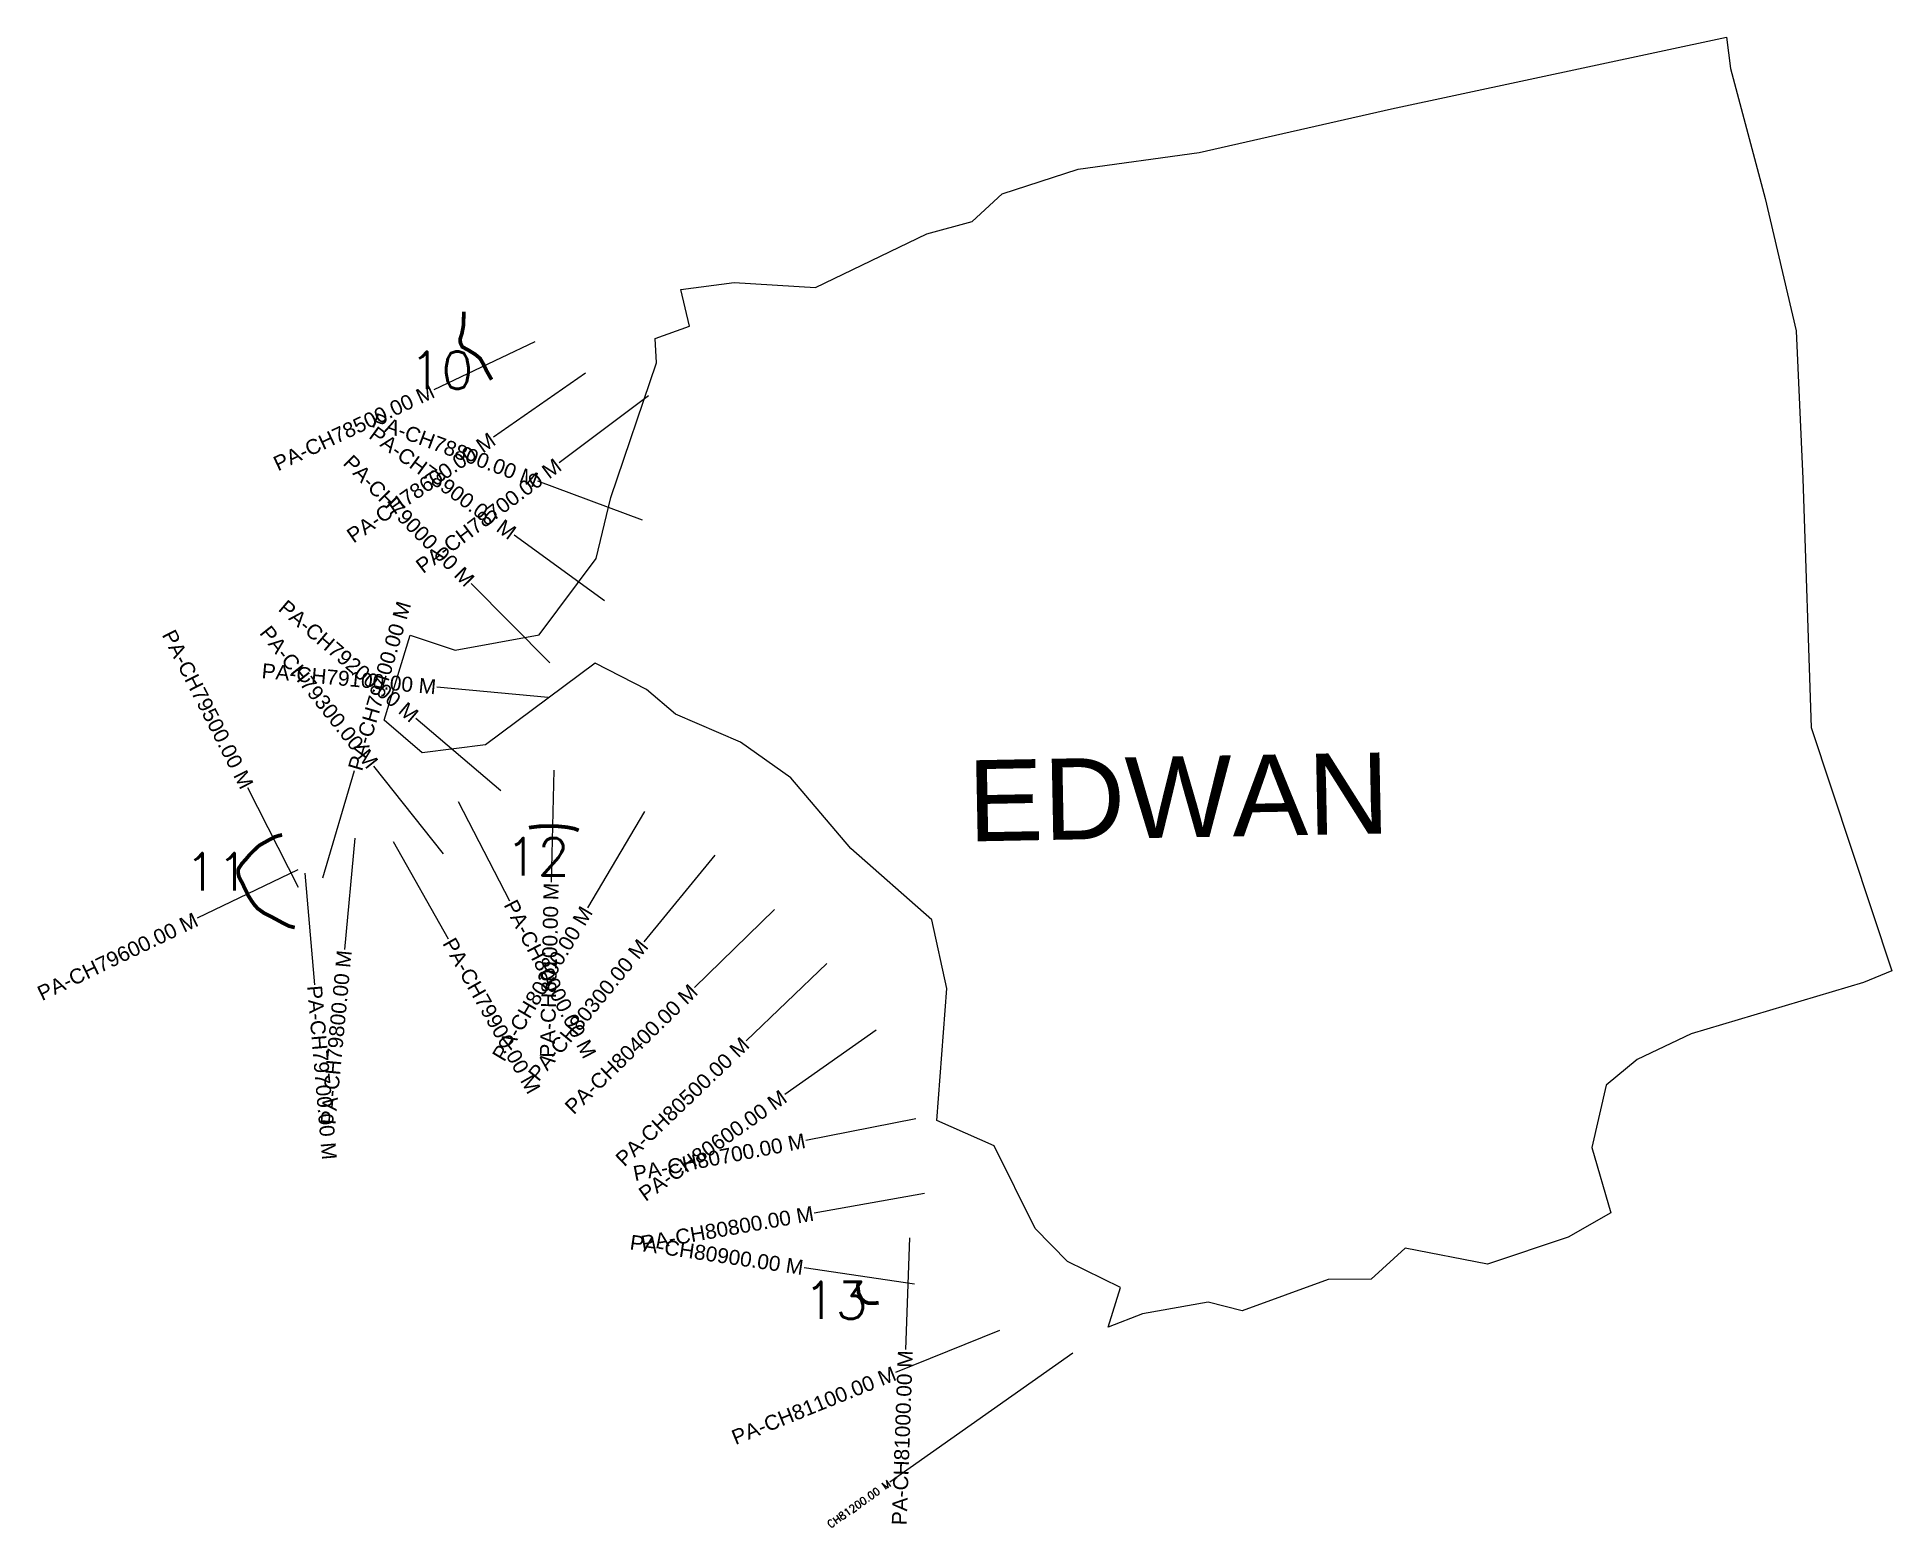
# Model space of a CAD drawing. Header units: metres. Extents: x 260375 to 262862, y 2161237 to 2163234.
import ezdxf
from ezdxf.enums import TextEntityAlignment as Align

# ---------------------------------------------------------------- set-up
doc = ezdxf.new("R2010")
doc.units = ezdxf.units.M
for name, color, linetype in [('CS', 134, 'Continuous'), ('CSMark', 6, 'Continuous'), ('UNPROTECTED', 10, 'Continuous'), ('village', 3, 'Continuous'), ('VILLAGE NAME', 250, 'Continuous')]:
    doc.layers.add(name, color=color, linetype=linetype)
doc.styles.add('DynamicDimensions', font='arial.ttf')
doc.styles.get("Standard").update_dxf_attribs({"font": 'simplex.shx'})

msp = doc.modelspace()

# ---------------------------------------------------------------- linework, layer by layer
at = {"color": 6, "flags": 128}
msp.add_lwpolyline([(261628.8, 2162986.7), (261669.2, 2163023.8)], dxfattribs=at)
at = {"layer": 'CS'}
for p, q in [((261042.6, 2162825.3), (260907, 2162761.2)), ((261110.3, 2162783.3), (260987.2, 2162697.6)), ((261195.1, 2162753.3), (261075.1, 2162663.3)), ((261187.1, 2162586.5), (261046.6, 2162638.9)), ((261135.9, 2162478.1), (261014.8, 2162566.5)), ((261062.7, 2162395), (260957.1, 2162501.6)), ((261060.5, 2162348.7), (260911.2, 2162362.7)), ((260997.2, 2162223.4), (260883.1, 2162320.7)), ((260758.6, 2162106.9), (260801, 2162250.8)), ((260920.1, 2162139.1), (260826.8, 2162256.6)), ((261068, 2162251.2), (261064.6, 2162101.2)), ((260725.9, 2162093.7), (260657.9, 2162227.4)), ((260939.7, 2162209.4), (261008.8, 2162076.2)), ((261189.5, 2162195.7), (261113, 2162066.7)), ((260801.5, 2162160), (260787.4, 2162010.7)), ((260852.5, 2162155.4), (260926.4, 2162024.9)), ((261283.9, 2162137.2), (261188.9, 2162021.2)), ((260725, 2162117.7), (260589.9, 2162052.7)), ((260725, 2162117.7), (260589.9, 2162052.7)), ((260734.1, 2162113.1), (260747.1, 2161963.6)), ((261364, 2162064.2), (261256.5, 2161959.7)), ((261434.2, 2161992.2), (261325.8, 2161888.5)), ((261500, 2161902.8), (261377.5, 2161816.2)), ((261553.1, 2161783.6), (261405.8, 2161754.9)), ((261564.8, 2161683.6), (261417.1, 2161657.5)), ((261544.7, 2161624.2), (261539.3, 2161474.3)), ((261551.7, 2161562.1), (261403.4, 2161584.1)), ((261665.2, 2161499.9), (261526.1, 2161443.7)), ((261763.8, 2161469.5), (261518.5, 2161296.7))]:
    msp.add_line(p, q, dxfattribs=at)
at = {"layer": 'UNPROTECTED', "const_width": 5, "flags": 128}
for points in [[(260947.5, 2162866), (260946.8, 2162846.8), (260945, 2162837.2), (260942.5, 2162829.3), (260942.8, 2162824.2), (260945.3, 2162818.8), (260953.2, 2162814.5), (260962.5, 2162808.8), (260969.2, 2162803.3), (260973.8, 2162795.3), (260977.8, 2162786.8), (260981.1, 2162781), (260983.2, 2162777.3), (260984.7, 2162774.8)], [(261034.8, 2162174), (261036.4, 2162174.4), (261048.3, 2162175.9), (261061.7, 2162176.3), (261073.3, 2162176), (261085.4, 2162174.8), (261095.5, 2162172.8), (261101.4, 2162170.5)], [(260703.9, 2162164.4), (260699.8, 2162163.5), (260694.2, 2162161.8), (260688.7, 2162159), (260673.4, 2162150.4), (260666, 2162143.6), (260660.5, 2162138.1), (260655.4, 2162131.9), (260649.8, 2162125.8), (260647, 2162121.4), (260645.6, 2162119.6), (260644.9, 2162116.5), (260645, 2162113), (260646.1, 2162108), (260650.4, 2162099.9), (260654, 2162092.4), (260658.3, 2162083.4), (260663.2, 2162075.6), (260666.6, 2162070.9), (260671, 2162065.8), (260675.6, 2162062.5), (260680.2, 2162059.2), (260690.5, 2162054.1), (260705.8, 2162045.8), (260712.7, 2162042.3), (260719.5, 2162040.6), (260720.8, 2162040.3)], [(261476.2, 2161563.9), (261475.5, 2161559.1), (261476.7, 2161550), (261480.4, 2161542.4), (261484.4, 2161538.7), (261489.3, 2161536.8), (261498.8, 2161536.6), (261503.4, 2161537.3)]]:
    msp.add_lwpolyline(points, dxfattribs=at)
at = {"layer": 'village', "color": 6}
for points in [[(261669.2, 2163023.8, 0), (261770.7, 2163056.8, 0), (261933.1, 2163079.3, 0), (262190.7, 2163137.9, 0), (262640, 2163234.1, 0), (262645.1, 2163191.9, 0), (262691.7, 2163017.8, 0), (262733.3, 2162840.3, 0), (262742.4, 2162641.7, 0), (262753.3, 2162308.4, 0), (262861.6, 2161982, 0), (262823.6, 2161966.6, 0), (262592.6, 2161897.8, 0), (262520.3, 2161863.5, 0), (262478.5, 2161828.9, 0), (262459.5, 2161745.2, 0), (262484.9, 2161657.8, 0), (262427.5, 2161625.2, 0), (262319.3, 2161588.8, 0), (262209.2, 2161610.2, 0), (262163.4, 2161569, 0), (262106.1, 2161568.4, 0), (261990.5, 2161526.2, 0), (261945.2, 2161537.9, 0), (261857.2, 2161522.1, 0), (261811, 2161504.6, 0), (261827.8, 2161557.8, 0)], [(261827.8, 2161557.8, 0), (261756.7, 2161592.3, 0), (261713.4, 2161636.9, 0), (261658.4, 2161747.4, 0), (261581.5, 2161781.7, 0), (261594.8, 2161958.5, 0), (261574.9, 2162050.6, 0), (261466.3, 2162146.1, 0), (261385.8, 2162241.1, 0), (261318.3, 2162288.9, 0), (261231, 2162326.3, 0), (261192.3, 2162359.5, 0), (261123.6, 2162394.9, 0), (260976.6, 2162285.4, 0), (260891.6, 2162274.3, 0), (260840.5, 2162318.1, 0), (260875.6, 2162432.1, 0), (260935.8, 2162411.9, 0), (261048.6, 2162432.6, 0), (261125, 2162535.2, 0), (261144.5, 2162616.6, 0), (261205.8, 2162797.5, 0), (261203.9, 2162829.9, 0), (261249.7, 2162846.3, 0), (261238.3, 2162895.7, 0), (261309.9, 2162904.9, 0), (261418.9, 2162898.5, 0), (261567.9, 2162970.4, 0), (261628.8, 2162986.7, 0)]]:
    msp.add_polyline3d(points, dxfattribs=at)

# ---------------------------------------------------------------- texts
at = {"char_height": 50, "attachment_point": 1}
for s, insert in [('10', (260874.5, 2162812.5)), ('12', (261003.4, 2162160.1)), ('11', (260573.5, 2162140.1)), ('13', (261402.8, 2161565.4))]:
    msp.add_mtext_dynamic_manual_height_columns(s, width=70.183, gutter_width=1, heights=[0], dxfattribs=dict(at, insert=insert))
at = {"layer": 'CSMark', "style": 'DynamicDimensions'}
for s, rotation, p in [('PA-CH78500.00 M', 25.2717, (260906.1, 2162760.8)), ('PA-CH78500.00 M', 25.2717, (260906.1, 2162760.8)), ('PA-CH78800.00 M', 339.5179, (261045.7, 2162639.3)), ('PA-CH78800.00 M', 339.5179, (261045.7, 2162639.3)), ('PA-CH78600.00 M', 34.8402, (260986.3, 2162697)), ('PA-CH78600.00 M', 34.8402, (260986.3, 2162697)), ('PA-CH78900.00 M', 323.8519, (261014, 2162567.1)), ('PA-CH78900.00 M', 323.8519, (261014, 2162567.1)), ('PA-CH79000.00 M', 314.7566, (260956.4, 2162502.3)), ('PA-CH79000.00 M', 314.7566, (260956.4, 2162502.3)), ('PA-CH78700.00 M', 36.8836, (261074.3, 2162662.7)), ('PA-CH79200.00 M', 319.5396, (260882.3, 2162321.4)), ('PA-CH79200.00 M', 319.5396, (260882.3, 2162321.4)), ('PA-CH79500.00 M', 296.9422, (260657.4, 2162228.3)), ('PA-CH79300.00 M', 308.4525, (260826.2, 2162257.4)), ('PA-CH79300.00 M', 308.4525, (260826.2, 2162257.4)), ('PA-CH79100.00 M', 354.6446, (260910.2, 2162362.8)), ('PA-CH79100.00 M', 354.6446, (260910.2, 2162362.8)), ('PA-CH80100.00 M', 88.6844, (261064.6, 2162100.2)), ('PA-CH80100.00 M', 88.6844, (261064.6, 2162100.2)), ('PA-CH79600.00 M', 25.7033, (260589, 2162052.2)), ('PA-CH80200.00 M', 59.3283, (261112.5, 2162065.9)), ('PA-CH80200.00 M', 59.3283, (261112.5, 2162065.9)), ('PA-CH79800.00 M', 84.597, (260787.3, 2162009.7)), ('PA-CH79800.00 M', 84.597, (260787.3, 2162009.7)), ('PA-CH80300.00 M', 50.6891, (261188.3, 2162020.4)), ('PA-CH80300.00 M', 50.6891, (261188.3, 2162020.4)), ('PA-CH80400.00 M', 44.2058, (261255.8, 2161959)), ('PA-CH80400.00 M', 44.2058, (261255.8, 2161959)), ('PA-CH80500.00 M', 43.7295, (261325.1, 2161887.8)), ('PA-CH80500.00 M', 43.7295, (261325.1, 2161887.8)), ('PA-CH80600.00 M', 35.2601, (261376.7, 2161815.7)), ('PA-CH80700.00 M', 11.0084, (261404.9, 2161754.8)), ('PA-CH80800.00 M', 9.9953, (261416.1, 2161657.3)), ('PA-CH80900.00 M', 351.5701, (261402.4, 2161584.3)), ('PA-CH81000.00 M', 87.9578, (261539.3, 2161473.3)), ('PA-CH81100.00 M', 21.9841, (261525.2, 2161443.3))]:
    msp.add_text(s, height=20, rotation=rotation, dxfattribs=at).set_placement(p, align=Align.MIDDLE_RIGHT)
for s, rotation, p in [('PA-CH79400.00 M', 73.5949, (260801.3, 2162251.7)), ('PA-CH79400.00 M', 73.5949, (260801.3, 2162251.7)), ('PA-CH80000.00 M', 297.3979, (261009.2, 2162075.3)), ('PA-CH80000.00 M', 297.3979, (261009.2, 2162075.3)), ('PA-CH79900.00 M', 299.5352, (260926.9, 2162024)), ('PA-CH79900.00 M', 299.5352, (260926.9, 2162024)), ('PA-CH79700.00 M', 274.9471, (260747.2, 2161962.6))]:
    msp.add_text(s, height=20, rotation=rotation, dxfattribs=at).set_placement(p, align=Align.MIDDLE_LEFT)
at = {"layer": 'CSMark'}
msp.add_text('CH81200.00 M', height=10, rotation=35.1666, dxfattribs=at).set_placement((261517.7, 2161296.1), align=Align.MIDDLE_RIGHT)
at = {"layer": 'VILLAGE NAME', "insert": (261621.7, 2162264.3), "char_height": 108.748, "attachment_point": 1, "rotation": 1.1028}
msp.add_mtext_dynamic_manual_height_columns('{\\fArial|b0|i0|c0|p34;EDWAN}', width=726.929, gutter_width=543.7, heights=[0], dxfattribs=at)

doc.saveas('drawing.dxf')
